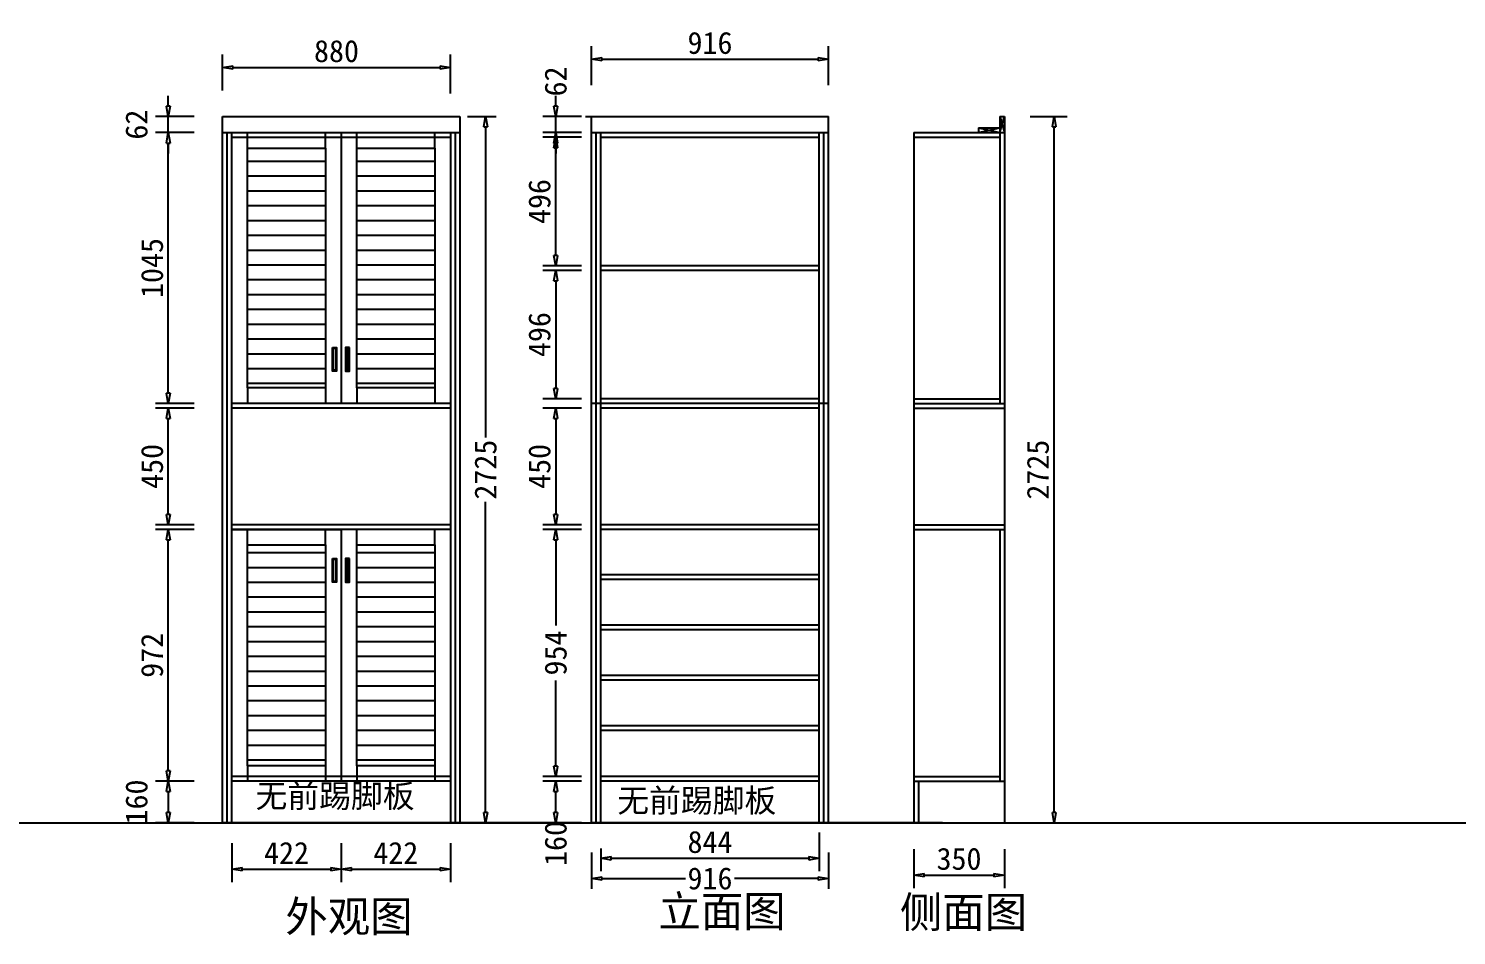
# Model space of a CAD drawing. Header units: millimetres. Extents: x 366509 to 398313, y -1245498 to -1202747.
# Drawn here: x 387540 to 393053, y -1241270 to -1237771 of the extents above; entities that cross this region are included whole.
import ezdxf

# ---------------------------------------------------------------- set-up
doc = ezdxf.new("R2010")
doc.units = ezdxf.units.MM
doc.header["$LTSCALE"] = 20
doc.layers.get('Defpoints').update_dxf_attribs({"color": 250})
doc.styles.get("Standard").update_dxf_attribs({"font": 'SimSun.ttf', "height": 85})
doc.dimstyles.new('200', dxfattribs={"dimtxt": 90, "dimasz": 40, "dimexe": 50, "dimexo": 100, "dimgap": 20, "dimtad": 1, "dimdec": 0, "dimtxsty": 'Standard', "dimblk": 'CLOSEDBLANK', "dimcen": 100, "dimdle": 50, "dimclrd": 256, "dimclre": 256, "dimclrt": 256, "dimadec": 0, "dimazin": 0, "dimtfac": 1, "dimtdec": 0, "dimtmove": 2, "dimatfit": 3, "dimldrblk": 'CLOSEDBLANK', "dimfxl": 100, "dimfxlon": 1, "dimlwd": 25, "dimlwe": 25, "dimarcsym": 0})
doc.dimstyles.new('周文晶', dxfattribs={"dimtxt": 70, "dimasz": 40, "dimexe": 40, "dimexo": 30, "dimgap": 10, "dimtad": 0, "dimdec": 0, "dimtxsty": 'Standard', "dimblk": 'CLOSEDBLANK', "dimcen": 200, "dimclrd": 256, "dimclre": 256, "dimadec": 0, "dimazin": 0, "dimtfac": 1, "dimtdec": 0, "dimtmove": 0, "dimatfit": 3, "dimldrblk": 'CLOSEDBLANK', "dimfxl": 100, "dimfxlon": 1, "dimarcsym": 0})

# ---------------------------------------------------------------- blocks, each defined once
blk = doc.blocks.new('_ClosedBlank')
at = {"color": 0, "linetype": 'ByBlock', "lineweight": -2}
for p, q in [((-1, 0.17), (0, 0)), ((-1, 0.17), (-1, -0.17)), ((0, 0), (-1, -0.17))]:
    blk.add_line(p, q, dxfattribs=at)
blk = doc.blocks.new('*D1632')
at = {"lineweight": 25, "transparency": 16777216}
for p, q in [((390593.4, -1240872.4), (390593.4, -1241022.4)), ((389749.4, -1240935.2), (389749.4, -1241022.4)), ((389789.4, -1240972.4), (390553.4, -1240972.4))]:
    blk.add_line(p, q, dxfattribs=at)
at = {"layer": 'Defpoints', "color": 0, "transparency": 16777216}
for p in [(390593.4, -1240657.2), (389749.4, -1240835.2), (390593.4, -1240972.4)]:
    blk.add_point(p, dxfattribs=at)
at = {"lineweight": 25, "transparency": 16777216, "xscale": 40, "yscale": 40, "zscale": 40, "rotation": 180}
blk.add_blockref('_ClosedBlank', (389749.4, -1240972.4), dxfattribs=at)
at = {"lineweight": 25, "transparency": 16777216, "xscale": 40, "yscale": 40, "zscale": 40}
blk.add_blockref('_ClosedBlank', (390593.4, -1240972.4), dxfattribs=at)
at = {"lineweight": -3, "transparency": 16777216, "insert": (390171.4, -1240909.9), "char_height": 85, "attachment_point": 5}
blk.add_mtext('844', dxfattribs=at)
blk = doc.blocks.new('*D1633')
at = {"lineweight": 25, "transparency": 16777216}
for p, q in [((389713.4, -1237988.9), (389713.4, -1237838.9)), ((390629.4, -1237988.9), (390629.4, -1237838.9)), ((389753.4, -1237888.9), (390589.4, -1237888.9))]:
    blk.add_line(p, q, dxfattribs=at)
at = {"layer": 'Defpoints', "color": 0, "transparency": 16777216}
for p in [(390629.4, -1237888.9), (389713.4, -1238110.2), (390629.4, -1238110.2)]:
    blk.add_point(p, dxfattribs=at)
at = {"lineweight": 25, "transparency": 16777216, "xscale": 40, "yscale": 40, "zscale": 40, "rotation": 180}
blk.add_blockref('_ClosedBlank', (389713.4, -1237888.9), dxfattribs=at)
at = {"lineweight": 25, "transparency": 16777216, "xscale": 40, "yscale": 40, "zscale": 40}
blk.add_blockref('_ClosedBlank', (390629.4, -1237888.9), dxfattribs=at)
at = {"lineweight": -3, "transparency": 16777216, "insert": (390171.4, -1237826.4), "char_height": 85, "attachment_point": 5}
blk.add_mtext('916', dxfattribs=at)
blk = doc.blocks.new('*D1623')
at = {"lineweight": 25, "transparency": 16777216}
for p, q in [((388325.3, -1240914.2), (388325.3, -1241064.2)), ((388747.3, -1240914.2), (388747.3, -1241064.2)), ((388365.3, -1241014.2), (388707.3, -1241014.2))]:
    blk.add_line(p, q, dxfattribs=at)
at = {"layer": 'Defpoints', "color": 0, "transparency": 16777216}
for p in [(388325.3, -1240812.6), (388747.3, -1240812.6), (388747.3, -1241014.2)]:
    blk.add_point(p, dxfattribs=at)
at = {"lineweight": 25, "transparency": 16777216, "xscale": 40, "yscale": 40, "zscale": 40, "rotation": 180}
blk.add_blockref('_ClosedBlank', (388325.3, -1241014.2), dxfattribs=at)
at = {"lineweight": 25, "transparency": 16777216, "xscale": 40, "yscale": 40, "zscale": 40}
blk.add_blockref('_ClosedBlank', (388747.3, -1241014.2), dxfattribs=at)
at = {"lineweight": -3, "transparency": 16777216, "insert": (388536.3, -1240951.7), "char_height": 85, "attachment_point": 5}
blk.add_mtext('422', dxfattribs=at)
blk = doc.blocks.new('*D1624')
at = {"lineweight": 25, "transparency": 16777216}
for p, q in [((388747.3, -1240914.2), (388747.3, -1241064.2)), ((389169.3, -1240914.2), (389169.3, -1241064.2)), ((388787.3, -1241014.2), (389129.3, -1241014.2))]:
    blk.add_line(p, q, dxfattribs=at)
at = {"layer": 'Defpoints', "color": 0, "transparency": 16777216}
for p in [(388747.3, -1240812.6), (389169.3, -1240812.6), (389169.3, -1241014.2)]:
    blk.add_point(p, dxfattribs=at)
at = {"lineweight": 25, "transparency": 16777216, "xscale": 40, "yscale": 40, "zscale": 40, "rotation": 180}
blk.add_blockref('_ClosedBlank', (388747.3, -1241014.2), dxfattribs=at)
at = {"lineweight": 25, "transparency": 16777216, "xscale": 40, "yscale": 40, "zscale": 40}
blk.add_blockref('_ClosedBlank', (389169.3, -1241014.2), dxfattribs=at)
at = {"lineweight": -3, "transparency": 16777216, "insert": (388958.3, -1240951.7), "char_height": 85, "attachment_point": 5}
blk.add_mtext('422', dxfattribs=at)
blk = doc.blocks.new('*D1634')
at = {"lineweight": 25, "transparency": 16777216}
for p, q in [((388180.1, -1240675.2), (388030.1, -1240675.2)), ((388080.1, -1240715.2), (388080.1, -1240795.2)), ((388180.1, -1240835.2), (388030.1, -1240835.2))]:
    blk.add_line(p, q, dxfattribs=at)
at = {"layer": 'Defpoints', "color": 0, "transparency": 16777216}
for p in [(388325.3, -1240675.2), (388080.1, -1240835.2), (388289.3, -1240835.2)]:
    blk.add_point(p, dxfattribs=at)
at = {"lineweight": 25, "transparency": 16777216, "xscale": 40, "yscale": 40, "zscale": 40}
for p, rotation in [((388080.1, -1240675.2), 90), ((388080.1, -1240835.2), 270)]:
    blk.add_blockref('_ClosedBlank', p, dxfattribs=dict(at, rotation=rotation))
at = {"lineweight": -3, "transparency": 16777216, "insert": (387957.6, -1240755.2), "char_height": 85, "attachment_point": 5, "rotation": 90}
blk.add_mtext('160', dxfattribs=at)
blk = doc.blocks.new('*D1635')
at = {"lineweight": 25, "transparency": 16777216}
for p, q in [((388180.1, -1239703.2), (388030.1, -1239703.2)), ((388080.1, -1240635.2), (388080.1, -1239743.2)), ((388180.1, -1240675.2), (388030.1, -1240675.2))]:
    blk.add_line(p, q, dxfattribs=at)
at = {"layer": 'Defpoints', "color": 0, "transparency": 16777216}
for p in [(388080.1, -1239703.2), (388325.3, -1239703.2), (388325.3, -1240675.2)]:
    blk.add_point(p, dxfattribs=at)
at = {"lineweight": 25, "transparency": 16777216, "xscale": 40, "yscale": 40, "zscale": 40}
for p, rotation in [((388080.1, -1239703.2), 90), ((388080.1, -1240675.2), 270)]:
    blk.add_blockref('_ClosedBlank', p, dxfattribs=dict(at, rotation=rotation))
at = {"lineweight": -3, "transparency": 16777216, "insert": (388017.6, -1240189.2), "char_height": 85, "attachment_point": 5, "rotation": 90}
blk.add_mtext('972', dxfattribs=at)
blk = doc.blocks.new('*D1636')
at = {"lineweight": 25, "transparency": 16777216}
for p, q in [((388180.1, -1239235.2), (388030.1, -1239235.2)), ((388080.1, -1239645.2), (388080.1, -1239275.2)), ((388180.1, -1239685.2), (388030.1, -1239685.2))]:
    blk.add_line(p, q, dxfattribs=at)
at = {"layer": 'Defpoints', "color": 0, "transparency": 16777216}
for p in [(388080.1, -1239235.2), (388325.3, -1239235.2), (388325.3, -1239685.2)]:
    blk.add_point(p, dxfattribs=at)
at = {"lineweight": 25, "transparency": 16777216, "xscale": 40, "yscale": 40, "zscale": 40}
for p, rotation in [((388080.1, -1239235.2), 90), ((388080.1, -1239685.2), 270)]:
    blk.add_blockref('_ClosedBlank', p, dxfattribs=dict(at, rotation=rotation))
at = {"lineweight": -3, "transparency": 16777216, "insert": (388017.6, -1239460.2), "char_height": 85, "attachment_point": 5, "rotation": 90}
blk.add_mtext('450', dxfattribs=at)
blk = doc.blocks.new('*D1637')
at = {"lineweight": 25, "transparency": 16777216}
for p, q in [((388180.1, -1238172.2), (388030.1, -1238172.2)), ((388080.1, -1239177.2), (388080.1, -1238212.2)), ((388180.1, -1239217.2), (388030.1, -1239217.2))]:
    blk.add_line(p, q, dxfattribs=at)
at = {"layer": 'Defpoints', "color": 0, "transparency": 16777216}
for p in [(388080.1, -1238172.2), (388325.3, -1238172.2), (388325.3, -1239217.2)]:
    blk.add_point(p, dxfattribs=at)
at = {"lineweight": 25, "transparency": 16777216, "xscale": 40, "yscale": 40, "zscale": 40}
for p, rotation in [((388080.1, -1238172.2), 90), ((388080.1, -1239217.2), 270)]:
    blk.add_blockref('_ClosedBlank', p, dxfattribs=dict(at, rotation=rotation))
at = {"lineweight": -3, "transparency": 16777216, "insert": (388017.6, -1238694.7), "char_height": 85, "attachment_point": 5, "rotation": 90}
blk.add_mtext('1045', dxfattribs=at)
blk = doc.blocks.new('*D1638')
at = {"lineweight": 25, "transparency": 16777216}
for p, q in [((388080.1, -1238070.2), (388080.1, -1238030.2)), ((388180.1, -1238110.2), (388030.1, -1238110.2)), ((388080.1, -1238172.2), (388080.1, -1238110.2)), ((388180.1, -1238172.2), (388030.1, -1238172.2)), ((388080.1, -1238212.2), (388080.1, -1238252.2))]:
    blk.add_line(p, q, dxfattribs=at)
at = {"layer": 'Defpoints', "color": 0, "transparency": 16777216}
for p in [(388080.1, -1238110.2), (388289.3, -1238110.2), (388325.3, -1238172.2)]:
    blk.add_point(p, dxfattribs=at)
at = {"lineweight": 25, "transparency": 16777216, "xscale": 40, "yscale": 40, "zscale": 40}
for p, rotation in [((388080.1, -1238110.2), 270), ((388080.1, -1238172.2), 90)]:
    blk.add_blockref('_ClosedBlank', p, dxfattribs=dict(at, rotation=rotation))
at = {"lineweight": -3, "transparency": 16777216, "insert": (387957.6, -1238141.2), "char_height": 85, "attachment_point": 5, "rotation": 90}
blk.add_mtext('62', dxfattribs=at)
blk = doc.blocks.new('*D1639')
at = {"lineweight": 25, "transparency": 16777216}
for p, q in [((388289.3, -1238010.2), (388289.3, -1237870.6)), ((389169.3, -1238020.6), (389169.3, -1237870.6)), ((388329.3, -1237920.6), (389129.3, -1237920.6))]:
    blk.add_line(p, q, dxfattribs=at)
at = {"layer": 'Defpoints', "color": 0, "transparency": 16777216}
for p in [(389169.3, -1237920.6), (388289.3, -1238110.2), (389169.3, -1238172.2)]:
    blk.add_point(p, dxfattribs=at)
at = {"lineweight": 25, "transparency": 16777216, "xscale": 40, "yscale": 40, "zscale": 40, "rotation": 180}
blk.add_blockref('_ClosedBlank', (388289.3, -1237920.6), dxfattribs=at)
at = {"lineweight": 25, "transparency": 16777216, "xscale": 40, "yscale": 40, "zscale": 40}
blk.add_blockref('_ClosedBlank', (389169.3, -1237920.6), dxfattribs=at)
at = {"lineweight": -3, "transparency": 16777216, "insert": (388729.3, -1237858.1), "char_height": 85, "attachment_point": 5}
blk.add_mtext('880', dxfattribs=at)
blk = doc.blocks.new('*D1640')
at = {"lineweight": 25, "transparency": 16777216}
for p, q in [((390957.8, -1240937.4), (390957.8, -1241087.4)), ((391307.8, -1240937.4), (391307.8, -1241087.4)), ((390997.8, -1241037.4), (391267.8, -1241037.4))]:
    blk.add_line(p, q, dxfattribs=at)
at = {"layer": 'Defpoints', "color": 0, "transparency": 16777216}
for p in [(390957.8, -1240835.2), (391307.8, -1240835.2), (391307.8, -1241037.4)]:
    blk.add_point(p, dxfattribs=at)
at = {"lineweight": 25, "transparency": 16777216, "xscale": 40, "yscale": 40, "zscale": 40, "rotation": 180}
blk.add_blockref('_ClosedBlank', (390957.8, -1241037.4), dxfattribs=at)
at = {"lineweight": 25, "transparency": 16777216, "xscale": 40, "yscale": 40, "zscale": 40}
blk.add_blockref('_ClosedBlank', (391307.8, -1241037.4), dxfattribs=at)
at = {"lineweight": -3, "transparency": 16777216, "insert": (391132.8, -1240974.9), "char_height": 85, "attachment_point": 5}
blk.add_mtext('350', dxfattribs=at)
blk = doc.blocks.new('*D1625')
at = {"lineweight": 25, "transparency": 16777216}
for p, q in [((391407.8, -1238110.2), (391550.2, -1238110.2)), ((391500.2, -1240795.2), (391500.2, -1238150.2)), ((391407.8, -1240835.2), (391550.2, -1240835.2))]:
    blk.add_line(p, q, dxfattribs=at)
at = {"layer": 'Defpoints', "color": 0, "transparency": 16777216}
for p in [(391307.8, -1238110.2), (391500.2, -1238110.2), (391307.8, -1240835.2)]:
    blk.add_point(p, dxfattribs=at)
at = {"lineweight": 25, "transparency": 16777216, "xscale": 40, "yscale": 40, "zscale": 40}
for p, rotation in [((391500.2, -1238110.2), 90), ((391500.2, -1240835.2), 270)]:
    blk.add_blockref('_ClosedBlank', p, dxfattribs=dict(at, rotation=rotation))
at = {"lineweight": -3, "transparency": 16777216, "insert": (391437.7, -1239472.7), "char_height": 85, "attachment_point": 5, "rotation": 90}
blk.add_mtext('2725', dxfattribs=at)
blk = doc.blocks.new('*D1626')
at = {"lineweight": 25, "transparency": 16777216}
for p, q in [((389675.8, -1240675.2), (389525.8, -1240675.2)), ((389575.8, -1240795.2), (389575.8, -1240715.2)), ((389675.8, -1240835.2), (389525.8, -1240835.2))]:
    blk.add_line(p, q, dxfattribs=at)
at = {"layer": 'Defpoints', "color": 0, "transparency": 16777216}
for p in [(389575.8, -1240675.2), (389833.6, -1240675.2), (389797.6, -1240835.2)]:
    blk.add_point(p, dxfattribs=at)
at = {"lineweight": 25, "transparency": 16777216, "xscale": 40, "yscale": 40, "zscale": 40}
for p, rotation in [((389575.8, -1240675.2), 90), ((389575.8, -1240835.2), 270)]:
    blk.add_blockref('_ClosedBlank', p, dxfattribs=dict(at, rotation=rotation))
at = {"lineweight": -3, "transparency": 16777216, "insert": (389575.8, -1240915.2), "char_height": 85, "attachment_point": 5, "rotation": 90}
blk.add_mtext('160', dxfattribs=at)
blk = doc.blocks.new('*D1627')
at = {"lineweight": 25, "transparency": 16777216}
for p, q in [((389675.8, -1239703.2), (389525.8, -1239703.2)), ((389575.8, -1239743.2), (389575.8, -1240074.3)), ((389575.8, -1240617.2), (389575.8, -1240286.2)), ((389675.8, -1240657.2), (389525.8, -1240657.2))]:
    blk.add_line(p, q, dxfattribs=at)
at = {"layer": 'Defpoints', "color": 0, "transparency": 16777216}
for p in [(389575.8, -1239703.2), (389833.6, -1239703.2), (389833.6, -1240657.2)]:
    blk.add_point(p, dxfattribs=at)
at = {"lineweight": 25, "transparency": 16777216, "xscale": 40, "yscale": 40, "zscale": 40}
for p, rotation in [((389575.8, -1239703.2), 90), ((389575.8, -1240657.2), 270)]:
    blk.add_blockref('_ClosedBlank', p, dxfattribs=dict(at, rotation=rotation))
at = {"lineweight": -3, "transparency": 16777216, "insert": (389575.8, -1240180.2), "char_height": 85, "attachment_point": 5, "rotation": 90}
blk.add_mtext('954', dxfattribs=at)
blk = doc.blocks.new('*D1628')
at = {"lineweight": 25, "transparency": 16777216}
for p, q in [((389675.8, -1239235.2), (389525.8, -1239235.2)), ((389575.8, -1239275.2), (389575.8, -1239645.2)), ((389675.8, -1239685.2), (389525.8, -1239685.2))]:
    blk.add_line(p, q, dxfattribs=at)
at = {"layer": 'Defpoints', "color": 0, "transparency": 16777216}
for p in [(389833.6, -1239235.2), (389575.8, -1239685.2), (389833.6, -1239685.2)]:
    blk.add_point(p, dxfattribs=at)
at = {"lineweight": 25, "transparency": 16777216, "xscale": 40, "yscale": 40, "zscale": 40}
for p, rotation in [((389575.8, -1239235.2), 90), ((389575.8, -1239685.2), 270)]:
    blk.add_blockref('_ClosedBlank', p, dxfattribs=dict(at, rotation=rotation))
at = {"lineweight": -3, "transparency": 16777216, "insert": (389513.3, -1239460.2), "char_height": 85, "attachment_point": 5, "rotation": 90}
blk.add_mtext('450', dxfattribs=at)
blk = doc.blocks.new('*D1629')
at = {"lineweight": 25, "transparency": 16777216}
for p, q in [((389675.8, -1238703.7), (389525.8, -1238703.7)), ((389575.8, -1238743.7), (389575.8, -1239159.2)), ((389675.8, -1239199.2), (389525.8, -1239199.2))]:
    blk.add_line(p, q, dxfattribs=at)
at = {"layer": 'Defpoints', "color": 0, "transparency": 16777216}
for p in [(389833.6, -1238703.7), (389575.8, -1239199.2), (389833.6, -1239199.2)]:
    blk.add_point(p, dxfattribs=at)
at = {"lineweight": 25, "transparency": 16777216, "xscale": 40, "yscale": 40, "zscale": 40}
for p, rotation in [((389575.8, -1238703.7), 90), ((389575.8, -1239199.2), 270)]:
    blk.add_blockref('_ClosedBlank', p, dxfattribs=dict(at, rotation=rotation))
at = {"lineweight": -3, "transparency": 16777216, "insert": (389513.3, -1238951.5), "char_height": 85, "attachment_point": 5, "rotation": 90}
blk.add_mtext('496', dxfattribs=at)
blk = doc.blocks.new('*D1630')
at = {"lineweight": 25, "transparency": 16777216}
for p, q in [((389675.8, -1238190.2), (389525.8, -1238190.2)), ((389575.8, -1238645.7), (389575.8, -1238230.2)), ((389675.8, -1238685.7), (389525.8, -1238685.7))]:
    blk.add_line(p, q, dxfattribs=at)
at = {"layer": 'Defpoints', "color": 0, "transparency": 16777216}
for p in [(389575.8, -1238190.2), (389833.6, -1238190.2), (389833.6, -1238685.7)]:
    blk.add_point(p, dxfattribs=at)
at = {"lineweight": 25, "transparency": 16777216, "xscale": 40, "yscale": 40, "zscale": 40}
for p, rotation in [((389575.8, -1238190.2), 90), ((389575.8, -1238685.7), 270)]:
    blk.add_blockref('_ClosedBlank', p, dxfattribs=dict(at, rotation=rotation))
at = {"lineweight": -3, "transparency": 16777216, "insert": (389513.3, -1238438), "char_height": 85, "attachment_point": 5, "rotation": 90}
blk.add_mtext('496', dxfattribs=at)
blk = doc.blocks.new('*D1631')
at = {"lineweight": 25, "transparency": 16777216}
for p, q in [((389575.8, -1238070.2), (389575.8, -1238030.2)), ((389675.8, -1238110.2), (389525.8, -1238110.2)), ((389575.8, -1238172.2), (389575.8, -1238110.2)), ((389675.8, -1238172.2), (389525.8, -1238172.2)), ((389575.8, -1238212.2), (389575.8, -1238252.2))]:
    blk.add_line(p, q, dxfattribs=at)
at = {"layer": 'Defpoints', "color": 0, "transparency": 16777216}
for p in [(389575.8, -1238110.2), (389797.6, -1238110.2), (389797.6, -1238172.2)]:
    blk.add_point(p, dxfattribs=at)
at = {"lineweight": 25, "transparency": 16777216, "xscale": 40, "yscale": 40, "zscale": 40}
for p, rotation in [((389575.8, -1238110.2), 270), ((389575.8, -1238172.2), 90)]:
    blk.add_blockref('_ClosedBlank', p, dxfattribs=dict(at, rotation=rotation))
at = {"lineweight": -3, "transparency": 16777216, "insert": (389575.8, -1237974.7), "char_height": 85, "attachment_point": 5, "rotation": 90}
blk.add_mtext('62', dxfattribs=at)
blk = doc.blocks.new('*D1643')
at = {"lineweight": -2, "transparency": 16777216}
for p, q in [((389713.4, -1240950.6), (389713.4, -1241090.6)), ((390629.4, -1240950.6), (390629.4, -1241090.6)), ((389753.4, -1241050.6), (390076.4, -1241050.6)), ((390589.4, -1241050.6), (390266.4, -1241050.6))]:
    blk.add_line(p, q, dxfattribs=at)
at = {"layer": 'Defpoints', "color": 0, "transparency": 16777216}
for p in [(389713.4, -1240835.2), (390629.4, -1240835.2), (390629.4, -1241050.6)]:
    blk.add_point(p, dxfattribs=at)
at = {"lineweight": -2, "transparency": 16777216, "xscale": 40, "yscale": 40, "zscale": 40, "rotation": 180}
blk.add_blockref('_ClosedBlank', (389713.4, -1241050.6), dxfattribs=at)
at = {"lineweight": -2, "transparency": 16777216, "xscale": 40, "yscale": 40, "zscale": 40}
blk.add_blockref('_ClosedBlank', (390629.4, -1241050.6), dxfattribs=at)
at = {"color": 0, "transparency": 16777216, "insert": (390171.4, -1241050.6), "char_height": 85, "attachment_point": 5}
blk.add_mtext('916', dxfattribs=at)
blk = doc.blocks.new('*D1644')
at = {"lineweight": -2, "transparency": 16777216}
for p, q in [((389235.3, -1238110.2), (389345.2, -1238110.2)), ((389305.2, -1238150.2), (389305.2, -1239348.7)), ((389305.2, -1240795.2), (389305.2, -1239596.8)), ((389235.3, -1240835.2), (389345.2, -1240835.2))]:
    blk.add_line(p, q, dxfattribs=at)
at = {"layer": 'Defpoints', "color": 0, "transparency": 16777216}
for p in [(389205.3, -1238110.2), (389305.2, -1238110.2), (389205.3, -1240835.2)]:
    blk.add_point(p, dxfattribs=at)
at = {"lineweight": -2, "transparency": 16777216, "xscale": 40, "yscale": 40, "zscale": 40}
for p, rotation in [((389305.2, -1238110.2), 90), ((389305.2, -1240835.2), 270)]:
    blk.add_blockref('_ClosedBlank', p, dxfattribs=dict(at, rotation=rotation))
at = {"color": 0, "transparency": 16777216, "insert": (389305.2, -1239472.7), "char_height": 85, "attachment_point": 5, "rotation": 90}
blk.add_mtext('2725', dxfattribs=at)

msp = doc.modelspace()

# ---------------------------------------------------------------- hatches: boundary and pattern name
at = {"lineweight": -3}
h = msp.add_hatch(dxfattribs=at)
h.set_pattern_fill('LINE', color=251, scale=18, style=0)
h.set_pattern_definition([(0, (263834.71, -1233253.076), (0, 57.15), [])])
h.paths.add_polyline_path([(388687.251, -1238232.223), (388385.251, -1238232.223), (388385.251, -1239157.223), (388687.251, -1239157.223)])
h = msp.add_hatch(dxfattribs=at)
h.set_pattern_fill('LINE', color=251, scale=18, style=0)
h.set_pattern_definition([(0, (264256.71, -1233253.076), (0, 57.15), [])])
h.paths.add_polyline_path([(389109.251, -1238232.223), (388807.251, -1238232.223), (388807.251, -1239157.223), (389109.251, -1239157.223)])
h = msp.add_hatch(dxfattribs=at)
h.set_pattern_fill('LINE', color=251, scale=18, style=0)
h.set_pattern_definition([(0, (263834.71, -1233106.076), (0, 57.15), [])])
h.paths.add_polyline_path([(388385.251, -1240615.223), (388687.251, -1240615.223), (388687.251, -1239763.223), (388385.251, -1239763.223)])
h = msp.add_hatch(dxfattribs=at)
h.set_pattern_fill('LINE', color=251, scale=18, style=0)
h.set_pattern_definition([(0, (264256.71, -1233106.076), (0, 57.15), [])])
h.paths.add_polyline_path([(388807.251, -1240615.223), (389109.251, -1240615.223), (389109.251, -1239763.223), (388807.251, -1239763.223)])

# ---------------------------------------------------------------- linework, layer by layer
for p, q in [((388289.251, -1238110.223), (389205.251, -1238110.223)), ((388289.251, -1240835.223), (388289.251, -1238110.223)), ((389205.251, -1238110.223), (389205.251, -1240835.223)), ((389690.192, -1238110.223), (389915.062, -1238110.223)), ((389713.391, -1238110.223), (390629.391, -1238110.223)), ((389713.391, -1240835.223), (389713.391, -1238110.223)), ((390629.391, -1240835.223), (390629.391, -1238110.223)), ((391289.843, -1238110.223), (391307.843, -1238110.223)), ((391289.843, -1238110.223), (391289.843, -1238172.223)), ((391289.843, -1238172.223), (391307.843, -1238110.223)), ((391289.843, -1238110.223), (391307.843, -1238172.223)), ((391307.843, -1238110.223), (391307.843, -1238172.223)), ((388289.251, -1238172.223), (389205.251, -1238172.223)), ((388307.251, -1240835.223), (388307.251, -1238172.223)), ((388325.251, -1240835.223), (388325.251, -1238172.223)), ((388385.251, -1238232.223), (388385.251, -1238172.223)), ((388687.251, -1238232.223), (388687.251, -1238172.223)), ((388747.251, -1238172.223), (388747.251, -1239217.223)), ((388807.251, -1238232.223), (388807.251, -1238172.223)), ((389109.251, -1238232.223), (389109.251, -1238172.223)), ((389169.251, -1238172.223), (389169.251, -1239217.223)), ((389187.251, -1238172.223), (389187.251, -1239217.223)), ((389713.391, -1238172.223), (390629.391, -1238172.223)), ((389731.391, -1240835.223), (389731.391, -1238172.223)), ((389749.391, -1240835.223), (389749.391, -1238172.223)), ((390593.391, -1240835.223), (390593.391, -1238172.223)), ((390611.391, -1240835.223), (390611.391, -1238172.223)), ((390957.843, -1238172.223), (391307.843, -1238172.223)), ((390957.843, -1238172.223), (390957.843, -1240835.223)), ((391207.843, -1238154.223), (391289.843, -1238154.223)), ((391207.843, -1238154.223), (391207.843, -1238172.223)), ((391207.843, -1238172.223), (391289.843, -1238154.223)), ((391207.843, -1238154.223), (391289.843, -1238172.223)), ((391289.843, -1238172.223), (391289.843, -1239217.223)), ((391307.843, -1238172.223), (391307.843, -1240835.223)), ((389749.391, -1238190.223), (390593.391, -1238190.223)), ((390957.843, -1238190.223), (391289.843, -1238190.223)), ((391289.843, -1238190.223), (391289.843, -1239217.223)), ((390593.391, -1238685.723), (389749.391, -1238685.723)), ((390593.391, -1238703.723), (389749.391, -1238703.723)), ((388385.251, -1239157.223), (388385.251, -1239217.223)), ((388687.251, -1239157.223), (388687.251, -1239217.223)), ((388807.251, -1239157.223), (388807.251, -1239217.223)), ((389109.251, -1239157.223), (389109.251, -1239217.223)), ((389169.251, -1239217.223), (388325.251, -1239217.223)), ((389169.251, -1239217.223), (389169.251, -1240835.223)), ((389187.251, -1239217.223), (389187.251, -1240835.223)), ((389731.391, -1239217.223), (389713.391, -1239217.223)), ((389749.391, -1239217.223), (389731.391, -1239217.223)), ((390593.391, -1239199.223), (389749.391, -1239199.223)), ((390629.391, -1239217.223), (389749.391, -1239217.223)), ((390957.843, -1239199.223), (391289.843, -1239199.223)), ((390957.843, -1239217.223), (391307.843, -1239217.223)), ((389169.251, -1239235.223), (388325.251, -1239235.223)), ((390593.391, -1239235.223), (389749.391, -1239235.223)), ((390957.843, -1239235.223), (391307.843, -1239235.223)), ((389169.251, -1239685.223), (388325.251, -1239685.223)), ((389169.251, -1239703.223), (388325.251, -1239703.223)), ((388385.251, -1239763.223), (388385.251, -1239703.223)), ((388687.251, -1239763.223), (388687.251, -1239703.223)), ((388747.251, -1239703.223), (388747.251, -1240675.223)), ((388807.251, -1239763.223), (388807.251, -1239703.223)), ((389109.251, -1239763.223), (389109.251, -1239703.223)), ((390593.391, -1239685.223), (389749.391, -1239685.223)), ((390593.391, -1239703.223), (389749.391, -1239703.223)), ((390957.843, -1239685.223), (391307.843, -1239685.223)), ((390957.843, -1239703.223), (391307.843, -1239703.223)), ((391289.843, -1239703.223), (391289.843, -1240675.223)), ((390593.391, -1239879.223), (389749.391, -1239879.223)), ((390593.391, -1239897.223), (389749.391, -1239897.223)), ((390593.391, -1240073.223), (389749.391, -1240073.223)), ((390593.391, -1240091.223), (389749.391, -1240091.223)), ((390593.391, -1240267.223), (389749.391, -1240267.223)), ((390593.391, -1240285.223), (389749.391, -1240285.223)), ((390593.391, -1240461.223), (389749.391, -1240461.223)), ((390593.391, -1240479.223), (389749.391, -1240479.223)), ((388385.251, -1240615.223), (388385.251, -1240675.223)), ((388687.251, -1240615.223), (388687.251, -1240675.223)), ((388807.251, -1240615.223), (388807.251, -1240675.223)), ((389109.251, -1240615.223), (389109.251, -1240675.223)), ((390593.391, -1240657.223), (389749.391, -1240657.223)), ((390957.843, -1240657.223), (391289.843, -1240657.223)), ((389169.251, -1240675.223), (388325.251, -1240675.223)), ((390593.391, -1240675.223), (389749.391, -1240675.223)), ((390957.843, -1240675.223), (391307.843, -1240675.223)), ((390975.843, -1240675.223), (390975.843, -1240835.223)), ((389645.251, -1240835.223), (388289.251, -1240835.223)), ((391069.391, -1240835.223), (389713.391, -1240835.223)), ((390957.843, -1240835.223), (391307.843, -1240835.223))]:
    msp.add_line(p, q, dxfattribs=at)
at = {"color": 251, "lineweight": -3}
for p, q in [((388325.251, -1238190.223), (389169.251, -1238190.223)), ((389169.251, -1240657.223), (388325.251, -1240657.223))]:
    msp.add_line(p, q, dxfattribs=at)
msp.add_line((366509.141, -1240835.223), (398312.891, -1240835.223))
at = {"lineweight": -3}
for points in [[(388747.251, -1239217.223), (388325.251, -1239217.223), (388325.251, -1238172.223), (388747.251, -1238172.223)], [(388687.251, -1239157.223), (388385.251, -1239157.223), (388385.251, -1238232.223), (388687.251, -1238232.223)], [(389109.251, -1239157.223), (388807.251, -1239157.223), (388807.251, -1238232.223), (389109.251, -1238232.223)], [(388714.44, -1239001.081), (388729.945, -1239001.081), (388729.945, -1239092.443), (388714.44, -1239092.443)], [(388717.44, -1239004.081), (388726.945, -1239004.081), (388726.945, -1239089.443), (388717.44, -1239089.443)], [(388780.063, -1239001.081), (388764.558, -1239001.081), (388764.558, -1239092.443), (388780.063, -1239092.443)], [(388777.063, -1239004.081), (388767.558, -1239004.081), (388767.558, -1239089.443), (388777.063, -1239089.443)], [(388325.251, -1239703.223), (388747.251, -1239703.223), (388747.251, -1240675.223), (388325.251, -1240675.223)], [(388385.251, -1239763.223), (388687.251, -1239763.223), (388687.251, -1240615.223), (388385.251, -1240615.223)], [(388807.251, -1239763.223), (389109.251, -1239763.223), (389109.251, -1240615.223), (388807.251, -1240615.223)], [(388714.44, -1239815.672), (388729.945, -1239815.672), (388729.945, -1239907.035), (388714.44, -1239907.035)], [(388717.44, -1239818.672), (388726.945, -1239818.672), (388726.945, -1239904.035), (388717.44, -1239904.035)], [(388780.063, -1239815.672), (388764.558, -1239815.672), (388764.558, -1239907.035), (388780.063, -1239907.035)], [(388777.063, -1239818.672), (388767.558, -1239818.672), (388767.558, -1239904.035), (388777.063, -1239904.035)]]:
    msp.add_lwpolyline(points, close=True, dxfattribs=at)

# ---------------------------------------------------------------- texts
at = {"lineweight": -3, "attachment_point": 1}
for s, insert, char_height, width in [('无前踢脚板', (388416.847, -1240686.862), 90, 1124.59644), ('无前踢脚板', (389813.391, -1240704.665), 90, 1124.59644), ('立面图', (389972.347, -1241116.855), 120, 1869.59317), ('侧面图', (390904.847, -1241120.253), 120, 1869.59317), ('外观图', (388531.892, -1241137.026), 120, 1869.59317)]:
    msp.add_mtext(s, dxfattribs=dict(at, insert=insert, char_height=char_height, width=width))

# ---------------------------------------------------------------- dimensions: what is measured, and where the dimension line sits
at = {"lineweight": -3}
for base, p1, p2, picture, middle in [((390629.391, -1237888.894), (389713.391, -1238110.223), (390629.391, -1238110.223), '*D1633', (390171.391, -1237826.394)), ((389169.251, -1237920.631), (388289.251, -1238110.223), (389169.251, -1238172.223), '*D1639', (388729.251, -1237858.131)), ((390593.391, -1240972.432), (389749.391, -1240835.223), (390593.391, -1240657.223), '*D1632', (390171.391, -1240909.932)), ((388747.251, -1241014.235), (388325.251, -1240812.605), (388747.251, -1240812.605), '*D1623', (388536.251, -1240951.735)), ((389169.251, -1241014.235), (388747.251, -1240812.605), (389169.251, -1240812.605), '*D1624', (388958.251, -1240951.735)), ((391307.843, -1241037.416), (390957.843, -1240835.223), (391307.843, -1240835.223), '*D1640', (391132.843, -1240974.916))]:
    dim = msp.add_linear_dim(base=base, p1=p1, p2=p2, dimstyle='200', dxfattribs=at)
    dim.commit()
    dim.dimension.update_dxf_attribs({"geometry": picture, "text_midpoint": middle})
for base, p1, p2, picture, middle in [((389575.808, -1238110.223), (389797.601, -1238172.223), (389797.601, -1238110.223), '*D1631', (389575.808, -1237974.713)), ((389575.808, -1239703.223), (389833.601, -1240657.223), (389833.601, -1239703.223), '*D1627', (389575.808, -1240180.223)), ((389575.808, -1240675.223), (389797.601, -1240835.223), (389833.601, -1240675.223), '*D1626', (389575.808, -1240915.223))]:
    dim = msp.add_linear_dim(base=base, p1=p1, p2=p2, angle=270, dimstyle='200', dxfattribs=at)
    dim.commit()
    dim.dimension.update_dxf_attribs({"geometry": picture, "text_midpoint": middle, "dimtype": 128})
for base, p1, p2, angle, picture, middle in [((388080.08, -1238110.223), (388325.251, -1238172.223), (388289.251, -1238110.223), 270, '*D1638', (387957.58, -1238141.223)), ((391500.204, -1238110.223), (391307.843, -1240835.223), (391307.843, -1238110.223), 90, '*D1625', (391437.704, -1239472.723)), ((388080.08, -1238172.223), (388325.251, -1239217.223), (388325.251, -1238172.223), 270, '*D1637', (388017.58, -1238694.723)), ((389575.807697922, -1238190.223353866), (389833.600868862, -1238685.723353866), (389833.600868862, -1238190.223353866), 270, '*D1630', (389513.307697922, -1238437.973353866)), ((389575.807697922, -1239199.223353866), (389833.600868862, -1238703.723353866), (389833.600868862, -1239199.223353866), 270, '*D1629', (389513.307697922, -1238951.473353866)), ((388080.08, -1239235.223), (388325.251, -1239685.223), (388325.251, -1239235.223), 270, '*D1636', (388017.58, -1239460.223)), ((389575.808, -1239685.223), (389833.601, -1239235.223), (389833.601, -1239685.223), 270, '*D1628', (389513.308, -1239460.223)), ((388080.08, -1239703.223), (388325.251, -1240675.223), (388325.251, -1239703.223), 270, '*D1635', (388017.58, -1240189.223)), ((388080.08, -1240835.223), (388325.251, -1240675.223), (388289.251, -1240835.223), 270, '*D1634', (387957.58, -1240755.223))]:
    dim = msp.add_linear_dim(base=base, p1=p1, p2=p2, angle=angle, dimstyle='200', dxfattribs=at)
    dim.commit()
    dim.dimension.update_dxf_attribs({"geometry": picture, "text_midpoint": middle})
dim = msp.add_linear_dim(base=(389305.234, -1238110.223), p1=(389205.251, -1240835.223), p2=(389205.251, -1238110.223), angle=90, dimstyle='周文晶')
dim.commit()
dim.dimension.update_dxf_attribs({"geometry": '*D1644', "text_midpoint": (389305.234, -1239472.723)})
dim = msp.add_linear_dim(base=(390629.391, -1241050.625), p1=(389713.391, -1240835.223), p2=(390629.391, -1240835.223), dimstyle='周文晶')
dim.commit()
dim.dimension.update_dxf_attribs({"geometry": '*D1643', "text_midpoint": (390171.391, -1241050.625)})

doc.saveas('drawing.dxf')
